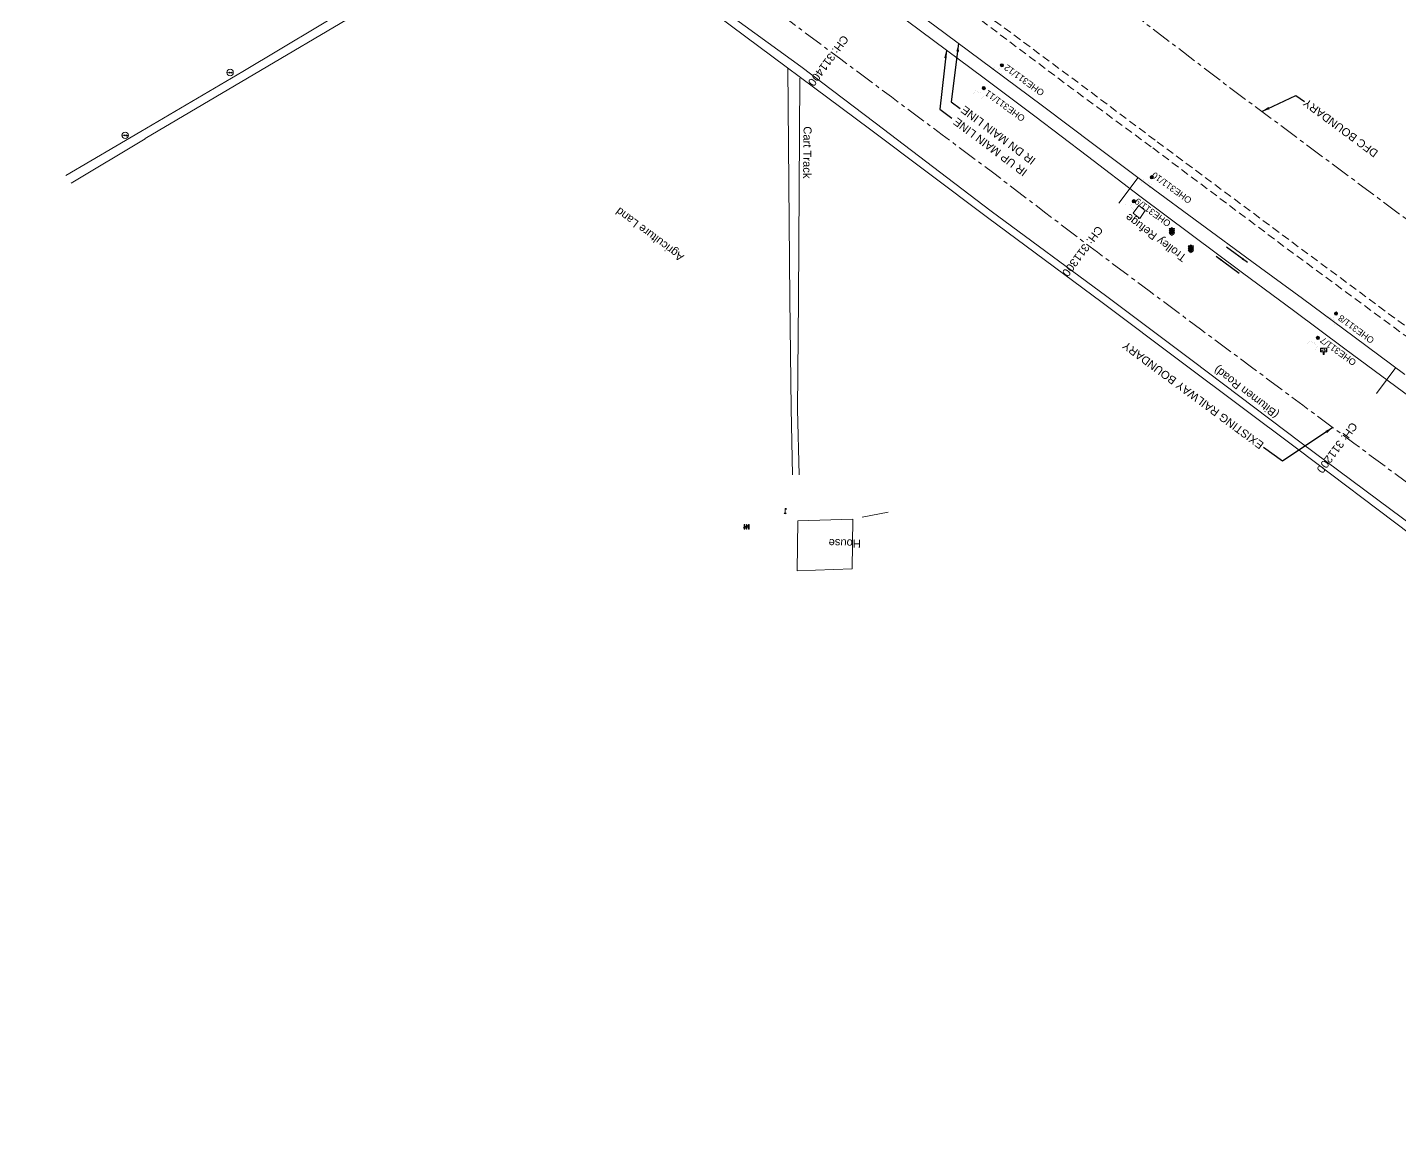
# Model space of a CAD drawing. Header units: metres. Extents: x 628572 to 650094, y 3375792 to 3391117.
# Drawn here: x 635382.4 to 635811.2, y 3386241.7 to 3386586.7 of the extents above; entities that cross this region are included whole.
import ezdxf
from ezdxf.enums import TextEntityAlignment as Align

# ---------------------------------------------------------------- set-up
doc = ezdxf.new("R2010")
doc.units = ezdxf.units.M
doc.header["$MEASUREMENT"] = 0
doc.linetypes.add('CENTER', pattern=[2, 1.25, -0.25, 0.25, -0.25])
doc.linetypes.add('DASHED', pattern=[0.75, 0.5, -0.25])
for name, color, linetype, lineweight in [('Cart Track', 34, 'Continuous', 0), ('Compound Wall', 251, 'Continuous', 0), ('DFCC BOUNDARY', 6, 'CENTER', 0), ('Electric Pole', 251, 'Continuous', 0), ('Existing Chainage', 7, 'Continuous', 0), ('Existing IR Track', 143, 'Continuous', 0), ('Existing Railway Boundary', 7, 'CENTER', 0), ('flow direction', 7, 'Continuous', 0), ('grid', 251, 'Continuous', 0), ('Lamp_Post', 7, 'Continuous', 0), ('Name Board', 251, 'Continuous', 0), ('OHE MAST', 8, 'Continuous', 0), ('Residential Building Pucca', 251, 'Continuous', 0), ('Side Details', 251, 'Continuous', 0), ('Sign Board', 251, 'Continuous', 0), ('Subroad Edge', 34, 'Continuous', 0), ('Text', 251, 'Continuous', 0), ('Transformer', 251, 'Continuous', 0), ('Trolley Stand', 251, 'Continuous', 0)]:
    doc.layers.add(name, color=color, linetype=linetype, lineweight=lineweight)
doc.styles.add('NB', font='swissbo.ttf', dxfattribs={"height": 1.5})
doc.styles.get("Standard").update_dxf_attribs({"font": 'arial.ttf'})
doc.styles.add('Style-Arial', font='arial.ttf')
doc.styles.add('Text', font='arial.ttf', dxfattribs={"height": 2})
doc.dimstyles.new('ISO-25', dxfattribs={"dimtxt": 2.5, "dimasz": 2.5, "dimexe": 1.25, "dimexo": 0.625, "dimtad": 1, "dimtxsty": 'Standard', "dimcen": 2.5, "dimadec": 0, "dimazin": 0, "dimtfac": 1, "dimtmove": 0, "dimatfit": 3, "dimfxl": 1, "dimarcsym": 0})

# ---------------------------------------------------------------- blocks, each defined once
blk = doc.blocks.new('EP')
blk.add_hatch(color=8).paths.add_polyline_path([(0.31, -0.24), (0.31, 0), (-0.31, -0.19), (-0.31, 0.07), (-0.93, -0.01), (-0.21, 0.16), (-0.21, -0.05), (0.43, 0.15), (0.41, -0.1), (0.94, -0.01)])
at = {"color": 8}
for p, q in [((-0.93, -0.01), (-0.21, 0.16)), ((-0.31, 0.07), (-0.93, -0.01)), ((-0.31, -0.19), (-0.31, 0.07)), ((0.31, 0), (-0.31, -0.19)), ((-0.21, 0.16), (-0.21, -0.05)), ((-0.21, -0.05), (0.43, 0.15)), ((0.31, -0.24), (0.31, 0)), ((0.43, 0.15), (0.41, -0.1)), ((0.94, -0.01), (0.31, -0.24)), ((0.41, -0.1), (0.94, -0.01))]:
    blk.add_line(p, q, dxfattribs=at)
blk.add_circle((0, 0), 1, dxfattribs=at)
blk = doc.blocks.new('LP')
at = {"flags": 128}
for points in [[(0, 0), (0, 1.5)], [(0.25, 1.35), (0.44, 1.35)]]:
    blk.add_lwpolyline(points, dxfattribs=at)
for centre, radius, start, end in [((0.07, 0.99), 0.519, 57.6425, 97.3165), ((0.34, 1.33), 0.094, 11.7012, 168.0476)]:
    blk.add_arc(centre, radius, start, end)
at = {"extrusion": (0, 0, -1)}
blk.add_ellipse((0, 0.01), major_axis=(0.308, 0), ratio=0.400495, dxfattribs=at)
blk.add_ellipse((0.35, 1.36), major_axis=(0.0017, 0.0438), ratio=0.461056, start_param=1.74022, end_param=4.575836)
blk = doc.blocks.new('TRF')
blk.add_hatch(color=256).paths.add_polyline_path([(-0.18, -0.39), (0.02, 0.04), (-0.98, -0.29), (0.38, 0.42), (0.22, -0.04), (0.98, 0.09)])
for p, q in [((-0.69, 0.72), (-0.69, -0.72)), ((-0.52, 0.72), (-0.69, 0.72)), ((-0.52, -0.72), (-0.52, 0.72)), ((0, 0.72), (0, -0.72)), ((0.17, 0.72), (0, 0.72)), ((0.17, -0.72), (0.17, 0.72)), ((0.7, 0.72), (0.7, -0.72)), ((0.87, 0.72), (0.7, 0.72)), ((0.87, -0.72), (0.87, 0.72)), ((-0.69, -0.72), (-0.52, -0.72)), ((0, -0.72), (0.17, -0.72)), ((0.7, -0.72), (0.87, -0.72))]:
    blk.add_line(p, q)
at = {"flags": 128}
blk.add_lwpolyline([(0.22, -0.04), (0.38, 0.42), (-0.98, -0.29), (0.02, 0.04), (-0.18, -0.39), (0.98, 0.09), (0.22, -0.04)], close=True, dxfattribs=at)
blk = doc.blocks.new('NB')
for p, q in [((-0.98, 0.82), (-0.98, 1.98)), ((-0.98, 1.98), (0.98, 1.98)), ((-0.98, 0.82), (0.98, 0.82)), ((-0.13, 0.82), (-0.13, 0)), ((-0.13, 0), (0.13, 0)), ((0.13, 0.82), (0.13, 0)), ((0.98, 1.98), (0.98, 0.82))]:
    blk.add_line(p, q)
at = {"style": 'NB', "width": 1.025371}
blk.add_text('NB', height=0.988, rotation=180, dxfattribs=at).set_placement((-0.02, 1.38), align=Align.MIDDLE_CENTER)
blk = doc.blocks.new('SIG')
for color, points in [(1, [(-0.22, 0.42, 0.180295), (-0.01, 0.33, -0.00255), (0.01, 0.33, -0.00255), (0.02, 0.33, 0.180295), (0.23, 0.42, -0.002654), (0.25, 0.44, 0.184495), (0.33, 0.65, 1.000001), (-0.32, 0.65, 0.184495), (-0.24, 0.44, -0.002654)]), (2, [(0.23, -0.23, -0.002654), (0.25, -0.21, 0.184495), (0.33, 0.01, 1.000001), (-0.32, 0.01, 0.184495), (-0.24, -0.21, -0.002654), (-0.22, -0.23, 0.180295), (-0.01, -0.32, -0.00255), (0.01, -0.32, -0.00255), (0.02, -0.32, 0.180295)]), (3, [(0.23, -0.88, -0.002654), (0.25, -0.86, 0.184495), (0.33, -0.64, 1.000001), (-0.32, -0.64, 0.184495), (-0.24, -0.86, -0.002654), (-0.22, -0.88, 0.395599)])]:
    blk.add_hatch(color=color).paths.add_polyline_path(points)
for p, q in [((-0.31, 0.98), (-0.32, -0.9)), ((0.33, -0.9), (0.32, 0.98))]:
    blk.add_line(p, q)
at = {"flags": 128}
for points in [[(-0.31, 0.98), (-0.81, 0.98, 0.198758), (-0.42, 0.41, 0.003814), (-0.31, 0.39)], [(-0.31, 0.33), (-0.81, 0.33, 0.198758), (-0.42, -0.23, 0.003727), (-0.32, -0.26)], [(0.32, 0.98), (0.82, 0.98, -0.198758), (0.44, 0.41, -0.003814), (0.32, 0.39)], [(0.32, 0.33), (0.82, 0.33, -0.198758), (0.44, -0.23, -0.003727), (0.33, -0.26)], [(-0.32, -0.32), (-0.81, -0.32, 0.198758), (-0.42, -0.88, 0.003639), (-0.32, -0.9)], [(0.33, -0.32), (0.82, -0.32, -0.198758), (0.44, -0.88, -0.003639), (0.33, -0.9)]]:
    blk.add_lwpolyline(points, format="xyb", dxfattribs=at)
for centre, radius, start, end in [((0.01, 0.91), 0.324, 12.4049, 167.5951), ((0.01, 0.81), 0.357, 27.7578, 152.2422), ((0.01, -0.9), 0.324, 181.4572, 358.5428)]:
    blk.add_arc(centre, radius, start, end)
blk = doc.blocks.new('OHE MAST')
h = blk.add_hatch(color=256)
edge = h.paths.add_edge_path()
edge.add_arc((0, 0), 0.514, 0, 360)
at = {"const_width": 0.01, "flags": 128}
for points in [[(1.5, 3.5), (1.5, 2), (-1.5, 2), (-1.5, 3.5)], [(0, 2), (0, 0)]]:
    blk.add_lwpolyline(points, dxfattribs=at)
blk.add_circle((0, 0), 0.514)

msp = doc.modelspace()

# ---------------------------------------------------------------- linework, layer by layer
at = {"layer": 'Cart Track', "flags": 128}
for points in [[(635619.9846, 3386574.0705), (635620.6203, 3386501.9262), (635621.0206, 3386467.598), (635621.5199, 3386446.8367)], [(635623.5409, 3386446.8477), (635623.0364, 3386467.248), (635623.3563, 3386501.8018), (635623.8049, 3386570.8736)]]:
    msp.add_lwpolyline(points, dxfattribs=at)
at = {"layer": 'Compound Wall', "flags": 128}
msp.add_lwpolyline([(635643.2511, 3386433.6185), (635651.3459, 3386435.2173)], dxfattribs=at)
at = {"layer": 'DFCC BOUNDARY', "ltscale": 5, "flags": 128}
msp.add_lwpolyline([(636584.3346, 3385988.4431), (636568.0107, 3385966.4571), (636550.348, 3385979.5622), (636531.0292, 3385993.896), (636512.8723, 3386007.4061), (636494.6223, 3386020.9855), (636478.6223, 3386032.853), (636462.6421, 3386044.7059), (636445.6824, 3386057.2864), (636428.7231, 3386069.8668), (636412.8636, 3386081.6666), (636396.9152, 3386093.5326), (636381.1027, 3386105.2279), (636365.4251, 3386116.8234), (636349.468, 3386128.6377), (636333.5586, 3386140.4168), (636317.7135, 3386152.2062), (636301.7194, 3386164.1064), (636285.757, 3386175.9393), (636269.6961, 3386187.8452), (636253.6842, 3386199.7353), (636237.5515, 3386211.7151), (636221.8027, 3386223.4057), (636206.045, 3386235.1031), (636187.1562, 3386249.1232), (636153.4881, 3386274.1306), (636138.7328, 3386285.1), (636122.4567, 3386297.1865), (636106.2444, 3386309.2256), (636090.1404, 3386321.1956), (636074.02, 3386333.1779), (636058.4676, 3386344.7368), (636042.9008, 3386356.3065), (636027.1935, 3386367.996), (636011.4859, 3386379.6858), (635996.0724, 3386391.1487), (635980.6527, 3386402.6163), (635964.4153, 3386414.6783), (635948.2342, 3386426.6986), (635932.527, 3386438.3503), (635916.9531, 3386449.9031), (635901.016, 3386461.7314), (635885.0988, 3386473.545), (635868.6437, 3386485.7318), (635852.2039, 3386497.9073), (635836.2418, 3386509.7593), (635820.2555, 3386521.6293), (635804.3184, 3386533.4839), (635788.3915, 3386545.331), (635772.3503, 3386557.2825), (635756.4819, 3386569.1055), (635740.306, 3386581.4522), (635723.7188, 3386594.113), (635707.6822, 3386606.0614), (635691.8325, 3386617.8706), (635675.9781, 3386629.6842), (635660.1262, 3386641.4958), (635645.6001, 3386652.358), (635630.6778, 3386663.5162), (635598.6519, 3386686.4914), (635582.8578, 3386698.2424), (635566.9601, 3386710.0712), (635557.3662, 3386717.1988), (635547.9622, 3386724.1854), (635532.785, 3386735.4635), (635517.7932, 3386746.6037), (635500.8991, 3386759.1164), (635484.3671, 3386771.3608), (635466.5716, 3386784.5844), (635449.1882, 3386797.502), (635429.837, 3386811.8874), (635410.9084, 3386825.9586), (635391.7177, 3386840.208), (635372.7074, 3386854.3233), (635352.4172, 3386869.3652), (635332.1246, 3386884.409), (635310.3164, 3386900.6009), (635288.5511, 3386916.761), (635271.53, 3386929.3977), (635269.479, 3386930.9204), (635250.6155, 3386944.9254), (635245.9876, 3386948.4016), (635242.5047, 3386951.065), (635220.0962, 3386967.6999), (635213.776, 3386972.3916), (635203.1346, 3386958.0783), (635166.3676, 3386983.9444)], dxfattribs=at)
at = {"layer": 'Existing Chainage', "linetype": 'Continuous', "lineweight": 13, "flags": 128}
for points in [[(635723.4834, 3386531.7414), (635729.483, 3386539.7417)], [(635803.9821, 3386472.3464), (635809.9501, 3386480.3703)]]:
    msp.add_lwpolyline(points, dxfattribs=at)
at = {"layer": 'Existing IR Track', "flags": 128}
for points in [[(635812.8294, 3386478.2288), (635796.9538, 3386490.0368), (635780.8645, 3386501.9648), (635765.0358, 3386513.5917), (635732.6829, 3386537.342), (635716.065, 3386549.8044), (635699.5503, 3386562.19), (635683.7294, 3386573.937), (635665.9067, 3386587.1671), (635635.9522, 3386609.3424), (635621.4726, 3386620.1213), (635606.8366, 3386631.0167), (635575.2286, 3386654.5355), (635569.0304, 3386659.1291)], [(635825.9952, 3386462.5647), (635810.0115, 3386474.4327), (635794.0252, 3386486.3027), (635778.0579, 3386498.1798), (635762.131, 3386510.0268), (635746.0623, 3386521.9987), (635729.9885, 3386533.9747), (635713.6096, 3386546.4765), (635697.2254, 3386558.9823), (635681.3936, 3386570.7782), (635665.5438, 3386582.5874), (635649.6883, 3386594.4018)]]:
    msp.add_lwpolyline(points, dxfattribs=at)
at = {"layer": 'Existing Railway Boundary', "ltscale": 5, "flags": 128}
msp.add_lwpolyline([(631983.38, 3389039.032), (631997.7807, 3389029.4226), (631998.0481, 3389028.4172), (632017.689, 3389013.381), (632054.7643, 3388986.9088), (632106.6339, 3388955.856), (632154.9467, 3388925.0992), (632230.8669, 3388875.9972), (632261.2753, 3388857.0709), (632290.5359, 3388840.2738), (632385.6616, 3388776.6365), (632400.5735, 3388766.5357), (632397.5375, 3388762.1235), (632395.5364, 3388759.1088), (632389.2973, 3388750.367), (632386.7075, 3388746.9674), (632380.0799, 3388739.4039), (632361.8258, 3388715.063), (632365.1364, 3388712.5802), (632373.8273, 3388706.8724), (632388.4278, 3388697.2834), (632403.5607, 3388687.3436), (632418.7904, 3388677.3402), (632434.5002, 3388667.0345), (632450.2517, 3388656.7014), (632466.7864, 3388645.8571), (632483.3195, 3388635.0137), (632501.7611, 3388622.9148), (632520.2525, 3388610.7831), (632536.8197, 3388599.9238), (632553.3588, 3388589.0829), (632565.8495, 3388580.885), (632578.4671, 3388572.604), (632596.9196, 3388560.5289), (632615.4939, 3388548.3741), (632635.6038, 3388535.295), (632652.8405, 3388523.9973), (632669.9946, 3388512.743), (632686.4084, 3388501.9869), (632696.8068, 3388495.1588), (632732.8678, 3388550.0585), (632815.552, 3388494.313), (632865.8266, 3388462.6693), (632954.7858, 3388408.1832), (633025.1519, 3388369.9037), (633056.7277, 3388353.8904), (633065.1399, 3388349.0145), (633088.5914, 3388328.9973), (633152.5885, 3388273.22), (633202.5468, 3388242.3953), (633264.4413, 3388204.6969), (633318.529, 3388171.7998), (633353.1394, 3388148.7029), (633406.9301, 3388112.3266), (633420.502, 3388103.4378), (633436.8123, 3388092.7008), (633466.2362, 3388073.356), (633479.8402, 3388064.4269), (633497.3225, 3388052.9837), (633514.7073, 3388041.6043), (633531.7969, 3388030.3277), (633546.129, 3388020.9518), (633562.4852, 3388010.2117), (633576.5949, 3388000.9466), (633594.4174, 3387989.2137), (633606.8568, 3387981.0241), (633607.7091, 3387982.3188), (633610.8424, 3387980.256), (633626.8506, 3387969.7582), (633642.9494, 3387959.201), (633660.1619, 3387947.8844), (633677.4438, 3387936.5221), (633693.0899, 3387926.2037), (633708.7685, 3387915.8637), (633726.0343, 3387904.4973), (633743.3468, 3387893.1002), (633758.2779, 3387883.3197), (633773.1647, 3387873.5681), (633789.2894, 3387862.9617), (633805.4356, 3387852.3412), (633820.4764, 3387842.4668), (633835.4704, 3387832.6232), (633852.0416, 3387821.7432), (633886.4734, 3387799.1411), (633904.4207, 3387787.3621), (633919.3393, 3387777.5707), (633934.3023, 3387767.7502), (633949.6629, 3387757.6969), (633964.9235, 3387747.7091), (633980.0551, 3387737.7098), (633995.2041, 3387727.6988), (634012.3387, 3387716.4289), (634029.3333, 3387705.2512), (634045.5362, 3387694.5849), (634061.6293, 3387683.9862), (634078.9907, 3387672.5929), (634096.3149, 3387661.224), (634113.1506, 3387650.1721), (634130.0059, 3387639.1072), (634145.8823, 3387628.6414), (634161.8963, 3387618.085), (634177.8703, 3387607.6107), (634193.7633, 3387597.1895), (634209.9993, 3387586.506), (634226.097, 3387575.9134), (634243.1652, 3387564.6955), (634260.1615, 3387553.5249), (634275.6177, 3387543.3646), (634291.1318, 3387533.1662), (634296.8083, 3387529.4449), (634291.9143, 3387522.0113), (634301.9583, 3387515.4268), (634317.7028, 3387505.1053), (634344.1271, 3387487.7818), (634370.6963, 3387470.3636), (634386.1901, 3387460.3813), (634401.9429, 3387450.229), (634426.4972, 3387434.0857), (634451.3792, 3387417.727), (634475.9114, 3387401.5928), (634500.3759, 3387385.5031), (634523.6732, 3387370.1555), (634547.0997, 3387354.7227), (634564.8006, 3387343.068), (634582.571, 3387331.3674), (634601.3879, 3387318.9723), (634620.2858, 3387306.5238), (634639.3106, 3387294.0156), (634658.1243, 3387281.6461), (634679.4814, 3387267.2836), (634702.026, 3387254.0413), (634712.9167, 3387246.4104), (634726.0042, 3387238.4627), (634737.8854, 3387230.0656), (634750.9438, 3387221.7267), (634764.9008, 3387212.4131), (634775.612, 3387204.6159), (634789.3703, 3387195.959), (634801.4607, 3387188.869), (634814.7172, 3387180.8194), (634815.4987, 3387180.2694), (634827.9598, 3387171.3498), (634840.5994, 3387164.128), (634854.2176, 3387155.5292), (634871.8787, 3387143.9515), (634877.6173, 3387139.7695), (634887.5373, 3387132.4757), (634902.4262, 3387121.5277), (634921.3448, 3387107.4791), (634940.6674, 3387093.1306), (634962.2421, 3387077.0753), (634984.1126, 3387060.8), (635000.5185, 3387048.6195), (635017.0238, 3387036.3652), (635035.7455, 3387022.426), (635054.4369, 3387008.5092), (635082.1937, 3386987.9155), (635109.8573, 3386967.3911), (635134.2436, 3386949.2611), (635158.5309, 3386931.2047), (635180.7563, 3386914.7058), (635202.7867, 3386898.3516), (635206.1213, 3386895.8016), (635211.1242, 3386892.0437), (635230.1367, 3386877.9281), (635249.207, 3386863.7701), (635270.9723, 3386847.61), (635292.819, 3386831.3895), (635313.1117, 3386816.3456), (635333.3618, 3386801.3334), (635352.372, 3386787.2182), (635371.5331, 3386772.9909), (635390.4616, 3386758.9197), (635409.8226, 3386744.527), (635427.2062, 3386731.6093), (635445.0434, 3386718.3546), (635461.6171, 3386706.0794), (635478.4695, 3386693.5976), (635493.4196, 3386682.4884), (635508.6023, 3386671.2062), (635518.0063, 3386664.2196), (635527.5618, 3386657.1206), (635543.461, 3386645.2907), (635559.7145, 3386633.1978), (635591.676, 3386610.2688), (635606.0755, 3386599.5015), (635620.6466, 3386588.6057), (635636.5434, 3386576.7606), (635652.3995, 3386564.9458), (635668.2493, 3386553.1365), (635683.9787, 3386541.4169), (635700.2614, 3386528.9886), (635716.7419, 3386516.4094), (635732.9183, 3386504.3569), (635749.0007, 3386492.3748), (635764.9276, 3386480.5277), (635780.91, 3386468.6394), (635796.8963, 3386456.7694), (635812.8908, 3386444.8934), (635829.3631, 3386432.6938), (635845.7912, 3386420.527), (635861.6814, 3386408.7334), (635877.6317, 3386396.8953), (635893.2055, 3386385.3425), (635908.8769, 3386373.7174), (635925.058, 3386361.6972), (635941.2668, 3386349.6564), (635956.6865, 3386338.1889), (635972.0823, 3386326.7391), (635987.7899, 3386315.0493), (636003.5308, 3386303.3347), (636019.0977, 3386291.765), (636034.6476, 3386280.2079), (636050.7681, 3386268.2256), (636066.8961, 3386256.2378), (636083.1084, 3386244.1987), (636099.3561, 3386232.1333), (636114.134, 3386221.1471), (636147.8198, 3386196.1265), (636166.7058, 3386182.1085), (636182.4635, 3386170.4111), (636198.2037, 3386158.7268), (636214.3364, 3386146.7471), (636230.3919, 3386134.8247), (636230.9614, 3386134.4025), (636228.154, 3386130.995), (636300.9317, 3386076.4069), (636382.1931, 3386014.4435), (636463.0816, 3385952.0584), (636544.2755, 3385889.3268), (636568.8921, 3385871.1182), (636613.4471, 3385839.7025), (636628.0709, 3385853.6506), (636650.5128, 3385835.4717), (636693.9069, 3385800.1065), (636686.7095, 3385790.4003), (636696.0629, 3385782.3378), (636710.473, 3385769.9165), (636766.0138, 3385726.4206), (636849.4668, 3385668.9836), (636931.64, 3385608.8479), (637013.8419, 3385548.1951), (637096.6082, 3385488.6336), (637121.9489, 3385470.2058), (637176.9181, 3385426.1737), (637258.1753, 3385363.4078), (637340.1494, 3385301.7514), (637422.2947, 3385241.0852), (637447.0788, 3385223.2045), (637528.2227, 3385160.8768), (637610.9552, 3385100.7612), (637694.8717, 3385041.953), (637753.3499, 3385002.2846), (637771.5944, 3384989.982), (637771.5944, 3384979.4924), (637852.0915, 3384922.0343), (637935.0162, 3384862.0714), (637993.4351, 3384821.4573), (638019.0158, 3384803.2052), (638102.4107, 3384745.0584), (638178.9785, 3384688.3398), (638237.6603, 3384636.8079), (638344.701, 3384557.2221), (638427.4112, 3384496.8586), (638508.4228, 3384435.5926), (638565.3238, 3384391.9743), (638589.782, 3384373.2765), (638631.8324, 3384337.8543), (638619.2503, 3384320.7689), (638700.6253, 3384258.2275), (638758.2306, 3384210.1286), (638748.4263, 3384194.4881), (638832.9819, 3384135.241), (638898.2751, 3384089.8354), (638910.685, 3384104.7359), (638994.0238, 3384045.8483), (639077.2216, 3383986.384), (639102.1383, 3383968.0886), (639159.8745, 3383926.5901), (639184.8741, 3383908.5552), (639242.6613, 3383867.4991), (639268.1519, 3383849.1332), (639327.9549, 3383811.5106), (639354.2186, 3383795.0507), (639414.5653, 3383756.9689), (639440.0428, 3383739.3736), (639498.3493, 3383699.1058), (639523.8465, 3383681.6785), (639574.9736, 3383646.7331), (639583.1624, 3383652.0276), (639689.1575, 3383571.5368), (639770.3529, 3383510.1038), (639826.8338, 3383467.0843), (639851.6063, 3383448.3401), (639907.8381, 3383405.1303), (639928.7552, 3383389.2727), (639932.4136, 3383385.8226), (639987.4639, 3383341.8457), (640012.7135, 3383323.0928), (640093.1273, 3383262.0565), (640171.8725, 3383196.1592), (640228.3322, 3383153.381), (640311.5957, 3383095.2106), (640394.8641, 3383036.2274), (640477.4145, 3382977.0386), (640559.1827, 3382915.4685), (640665.4567, 3382835.3045), (640720.6935, 3382789.5682), (640744.1896, 3382769.9043), (640801.5333, 3382727.7921), (640884.497, 3382668.355), (640967.4181, 3382609.4811), (641049.3321, 3382547.9775), (641130.842, 3382487.0083), (641212.6929, 3382426.3203), (641295.2397, 3382366.2732), (641377.1032, 3382305.6407), (641458.6913, 3382244.4694), (641539.788, 3382182.3426), (641622.1383, 3382122.0097), (641702.364, 3382062.6427), (641784.5528, 3382001.6936), (641867.0132, 3381941.5198), (641973.939, 3381862.1361), (642047.1447, 3381806.5386), (642111.3474, 3381756.247), (642135.5451, 3381737.1522), (642191.6481, 3381692.8805), (642216.3665, 3381674.0919), (642297.8377, 3381612.4104), (642380.4062, 3381552.4772), (642463.3246, 3381492.4122), (642545.7114, 3381431.7783), (642627.5896, 3381371.9523), (642710.042, 3381311.7191), (642794.2249, 3381254.3826), (642875.8129, 3381193.2771), (642956.3456, 3381130.3141), (643036.4583, 3381067.3443), (643117.185, 3381004.8095), (643172.4593, 3380960.8682), (643197.158, 3380942.1115), (643255.3116, 3380901.5691), (643282.0179, 3380885.9855), (643340.0019, 3380844.3971), (643414.9945, 3380785.1482), (643451.8986, 3380756.7808), (643532.8037, 3380694.4612), (643535.2972, 3380692.6635), (643551.2784, 3380680.8194), (643567.3357, 3380668.919), (643583.0638, 3380657.2952), (643598.7082, 3380645.7333), (643614.3081, 3380634.1892), (643630.1523, 3380622.4653), (643650.0814, 3380608.0318), (643669.585, 3380593.9065), (643682.7179, 3380584.1884), (643695.5222, 3380574.7117), (643709.3225, 3380564.4893), (643722.9637, 3380554.3847), (643737.887, 3380543.3483), (643752.8235, 3380532.3022), (643768.2592, 3380520.8389), (643783.7331, 3380509.3472), (643799.7855, 3380497.4973), (643815.9413, 3380485.5714), (643832.7782, 3380473.1288), (643849.7289, 3380460.6021), (643866.059, 3380448.5159), (643882.3496, 3380436.4589), (643898.3816, 3380424.7148), (643914.2305, 3380413.1048), (643929.3278, 3380401.9147), (643944.4267, 3380390.7231), (643959.7518, 3380379.1349), (643975.3902, 3380367.3097), (643987.907, 3380358.1055), (644000.1603, 3380349.0958), (644017.4569, 3380336.3184), (644034.4669, 3380323.7528), (644046.4455, 3380314.9727), (644249.4258, 3380165.3983), (644621.007, 3379887.6965), (644676.9944, 3379845.4482), (644702.8645, 3379825.9912), (644738.6024, 3379799.4801), (644742.2817, 3379796.7418), (644771.2557, 3379773.8192), (644804.6479, 3379750.2058), (644834.554, 3379728.6172), (644848.5372, 3379718.5093), (644863.2911, 3379707.9396), (644878.1999, 3379697.2589), (644893.8111, 3379686.127), (644909.381, 3379675.0245), (644918.4816, 3379668.5863), (644935.1691, 3379656.7791), (644907.7997, 3379620.3367), (644936.8456, 3379598.666), (644961.4527, 3379618.4234), (645145.9779, 3379481.4776), (645154.4712, 3379493.1591), (645276.7247, 3379402.534), (645270.2115, 3379393.7381), (645468.3754, 3379252.8811), (645478.6859, 3379267.1096), (645498.5589, 3379252.3702), (645510.5872, 3379243.9988), (645510.5872, 3379243.9988), (645531.3517, 3379228.922), (645544.8911, 3379218.91), (645549.0311, 3379215.8257)], dxfattribs=at)
at = {"layer": 'grid', "linetype": 'Continuous', "flags": 128}
for points in [[(635740.1205, 3386522.3805), (635739.5306, 3386522.8128), (635739.9058, 3386523.3948), (635740.4957, 3386522.9625), (635740.1205, 3386522.3805)], [(635745.8659, 3386516.9397), (635745.3657, 3386517.2558), (635746.0623, 3386518.013), (635746.5625, 3386517.6969), (635745.8659, 3386516.9397)]]:
    msp.add_lwpolyline(points, close=True, dxfattribs=at)
for points in [[(635740.1205, 3386522.3805), (635739.9058, 3386523.3948)], [(635745.8659, 3386516.9397), (635746.0623, 3386518.013)]]:
    msp.add_lwpolyline(points, dxfattribs=at)
at = {"layer": 'Residential Building Pucca', "flags": 128}
msp.add_lwpolyline([(635622.9714, 3386416.93), (635623.0995, 3386432.4789), (635640.2797, 3386433.01), (635640.1517, 3386417.4611), (635622.9714, 3386416.93)], close=True, dxfattribs=at)
at = {"layer": 'Subroad Edge', "flags": 128}
for points in [[(635394.4502, 3386540.406), (635417.8343, 3386554.12), (635449.679, 3386572.9445), (635485.267, 3386594.2031), (635511.5179, 3386609.5626), (635533.3527, 3386622.6623), (635546.9554, 3386631.7963), (635554.0417, 3386640.0256), (635555.613, 3386642.7158), (635558.6925, 3386647.5592), (635560.3999, 3386646.3443), (635575.0223, 3386666.4428), (635567.5072, 3386672.1457)], [(635553.7614, 3386631.8398), (635554.7963, 3386627.7762), (635579.5565, 3386606.8014), (635599.532, 3386592.2851), (635624.0328, 3386574.4345), (635647.3127, 3386556.9044), (635683.5494, 3386529.2297), (635719.7267, 3386502.656)], [(635396.0539, 3386538.0162), (635419.2571, 3386551.8652), (635419.2481, 3386551.9252), (635451.2149, 3386570.7927), (635486.4977, 3386591.7095), (635513.1617, 3386607.1617), (635534.9392, 3386619.8635), (635548.2524, 3386627.9876), (635552.35, 3386625.2405)], [(635552.35, 3386625.2405), (635577.8404, 3386604.7693), (635597.957, 3386590.4069), (635645.5458, 3386555.0033), (635682.4454, 3386527.3023), (635718.2817, 3386500.7668)], [(635719.7267, 3386502.656), (635746.372, 3386482.555), (635780.3991, 3386456.8394), (635816.1402, 3386430.304), (635851.0571, 3386404.0315), (635882.6996, 3386380.3679), (635907.0377, 3386362.4426), (635907.4231, 3386362.2217), (635948.7136, 3386331.0958), (635984.265, 3386304.23), (636024.4311, 3386275.0252)], [(635718.2817, 3386500.7668), (635743.299, 3386481.9071), (635779.346, 3386454.8982), (635814.7039, 3386428.2397), (635849.7786, 3386401.9299), (635881.3188, 3386378.5644), (635905.7158, 3386360.578), (635906.0671, 3386360.3232), (635947.3655, 3386329.1363), (635982.9289, 3386302.2785), (636023.0419, 3386273.0428)]]:
    msp.add_lwpolyline(points, dxfattribs=at)
at = {"layer": 'Subroad Edge', "color": 88, "linetype": 'DASHED', "ltscale": 5, "flags": 128}
for points in [[(635734.7625, 3386551.4494), (635710.5888, 3386569.5533), (635674.7189, 3386596.1459), (635633.8131, 3386627.6489), (635602.5585, 3386651.7076), (635596.0364, 3386656.9839)], [(635733.5781, 3386549.3786), (635708.7888, 3386567.6088), (635673.4116, 3386594.1583), (635632.1988, 3386625.9999), (635601.0163, 3386649.7305), (635594.0472, 3386654.557)], [(636051.4287, 3386311.8081), (636034.8601, 3386324.9728), (635995.8703, 3386354.8488), (635963.0398, 3386379.2869), (635932.5363, 3386401.7463), (635893.8344, 3386430.2719), (635852.46, 3386460.9731), (635813.5161, 3386489.9581), (635775.6654, 3386517.8029), (635733.5781, 3386549.3786)], [(636052.8892, 3386313.9323), (636036.37, 3386326.823), (635997.33, 3386356.6021), (635964.5612, 3386381.343), (635933.943, 3386403.5047), (635895.4018, 3386432.3469), (635853.9397, 3386463.2092), (635815.037, 3386491.8343), (635777.2607, 3386519.8479), (635734.7625, 3386551.4494)]]:
    msp.add_lwpolyline(points, dxfattribs=at)
at = {"layer": 'Trolley Stand', "flags": 128}
msp.add_lwpolyline([(635729.9782, 3386527.0205), (635727.9142, 3386528.5979), (635729.6564, 3386531.0344), (635731.7204, 3386529.457), (635729.9782, 3386527.0205)], close=True, dxfattribs=at)

# ---------------------------------------------------------------- block references
at = {"layer": 'Electric Pole'}
for p in [(635445.7488, 3386572.5905), (635412.9537, 3386552.9725)]:
    msp.add_blockref('EP', p, dxfattribs=at)
at = {"layer": 'Lamp_Post'}
msp.add_blockref('LP', (635619.1857, 3386434.8349), dxfattribs=at)
at = {"layer": 'Name Board', "linetype": 'Continuous', "xscale": 0.9997814889996552, "yscale": 0.9997814889996552, "zscale": 0.9997814889996552, "rotation": 359.870099273837}
msp.add_blockref('NB', (635787.4492, 3386484.4454), dxfattribs=at)
at = {"layer": 'OHE MAST', "color": 2, "rotation": 143.3908318566117}
for p in [(635686.8899, 3386574.8459), (635681.253, 3386567.7162), (635733.7145, 3386539.8653), (635728.0898, 3386532.3897), (635791.3024, 3386497.2489), (635785.6324, 3386489.6564)]:
    msp.add_blockref('OHE MAST', p, dxfattribs=at)
at = {"layer": 'Sign Board', "linetype": 'Continuous', "xscale": 0.9997814889996552, "yscale": 0.9997814889996552, "zscale": 0.9997814889996552, "rotation": 359.870099273837}
for p in [(635740.0131, 3386522.8877), (635745.9641, 3386517.4764)]:
    msp.add_blockref('SIG', p, dxfattribs=at)
at = {"layer": 'Transformer'}
msp.add_blockref('TRF', (635607.0615, 3386430.6102), dxfattribs=at)

# ---------------------------------------------------------------- texts
at = {"layer": 'Cart Track', "style": 'Text'}
msp.add_text('Cart Track', height=2.5, rotation=269.469659, dxfattribs=at).set_placement((635624.9426, 3386555.795))
at = {"layer": 'DFCC BOUNDARY', "linetype": 'Continuous', "ltscale": 5}
msp.add_text('DFC BOUNDARY', height=2.5, rotation=143.5, dxfattribs=at).set_placement((635781.4941, 3386563.5376), align=Align.MIDDLE_RIGHT)
at = {"layer": 'Existing Chainage', "lineweight": 0, "char_height": 2.5, "attachment_point": 6, "line_spacing_factor": 0.6, "style": 'Style-Arial'}
for s, insert, rotation in [('CH: 311400', (635627.1087, 3386568.7809), 233.48747), ('CH: 311300', (635706.5096, 3386509.2695), 233.132373), ('CH: 311200', (635786.0781, 3386447.8581), 233.358831)]:
    msp.add_mtext(s, dxfattribs=dict(at, insert=insert, rotation=rotation))
at = {"layer": 'Existing IR Track', "color": 7, "lineweight": 0}
for s, p in [('IR DN MAIN LINE', (635674.5924, 3386561.3762)), ('IR UP MAIN LINE', (635672.1744, 3386557.6819))]:
    msp.add_text(s, height=2.5, rotation=143, dxfattribs=at).set_placement(p, align=Align.MIDDLE_RIGHT)
at = {"layer": 'Existing Railway Boundary', "linetype": 'Continuous', "ltscale": 5}
msp.add_text('EXISTING RAILWAY BOUNDARY', height=2.5, rotation=143.5, dxfattribs=at).set_placement((635725.7766, 3386488.6919), align=Align.RIGHT)
at = {"layer": 'OHE MAST'}
for s, p in [('OHE311/12', (635688.5552, 3386575.2926)), ('OHE311/11', (635682.5314, 3386567.2982)), ('OHE311/10', (635734.6266, 3386541.6663)), ('OHE311/9', (635729.3307, 3386533.5136)), ('OHE311/8', (635792.9097, 3386497.0215)), ('OHE311/7', (635787.2842, 3386490.0968))]:
    msp.add_text(s, height=2, rotation=144, dxfattribs=at).set_placement(p, align=Align.RIGHT)
at = {"layer": 'Side Details'}
msp.add_text('Agriculture Land', height=2.5, rotation=143.165844, dxfattribs=at).set_placement((635587.7811, 3386515.3701))
at = {"layer": 'Subroad Edge', "style": 'Text'}
msp.add_text('(Bitumen Road)', height=2.5, rotation=142.412284, dxfattribs=at).set_placement((635773.7052, 3386466.2396))
at = {"layer": 'Text', "style": 'Text'}
msp.add_text('Trolley Refuge', height=2.5, rotation=143.463545, dxfattribs=at).set_placement((635744.8293, 3386515.2261))
at = {"layer": 'Text'}
msp.add_text('House', height=2.5, rotation=178.631576, dxfattribs=at).set_placement((635642.8654, 3386426.6092))

# ---------------------------------------------------------------- leaders
at = {"layer": 'DFCC BOUNDARY', "linetype": 'Continuous', "lineweight": 0, "ltscale": 5}
msp.add_leader([(635768.1155, 3386560.4376), (635778.7873, 3386565.4343), (635781.4941, 3386563.5376)], dimstyle='ISO-25', override={"dimtxt": 3, "dimtad": 0, "dimdec": 3, "dimzin": 2, "dimtdec": 3}, dxfattribs=at)
at = {"layer": 'Existing IR Track', "color": 7, "lineweight": 0}
for points in [[(635669.5598, 3386579.5952), (635667.5011, 3386561.1349), (635671.2594, 3386558.3559)], [(635673.3704, 3386581.6267), (635671.0794, 3386563.4111), (635673.8424, 3386561.368)]]:
    msp.add_leader(points, dimstyle='ISO-25', override={"dimtxt": 3, "dimtad": 0}, dxfattribs=at)
at = {"layer": 'Existing Railway Boundary', "linetype": 'Continuous', "ltscale": 5}
msp.add_leader([(635790.3125, 3386461.6579), (635774.608, 3386451.1229), (635768.6186, 3386455.4006)], dimstyle='ISO-25', override={"dimtxt": 3, "dimasz": 2.5, "dimgap": 0.625, "dimtad": 0, "dimdec": 3, "dimzin": 2, "dimtdec": 3}, dxfattribs=at)
at = {"layer": 'flow direction', "lineweight": 0}
for points in [[(635753.8452, 3386515.1771), (635761.0126, 3386509.8816)], [(635763.6107, 3386513.2419), (635757.1058, 3386518.0456)]]:
    msp.add_leader(points, dimstyle='ISO-25', override={"dimtxt": 0.5, "dimasz": 2, "dimtad": 0}, dxfattribs=at)

doc.saveas('drawing.dxf')
